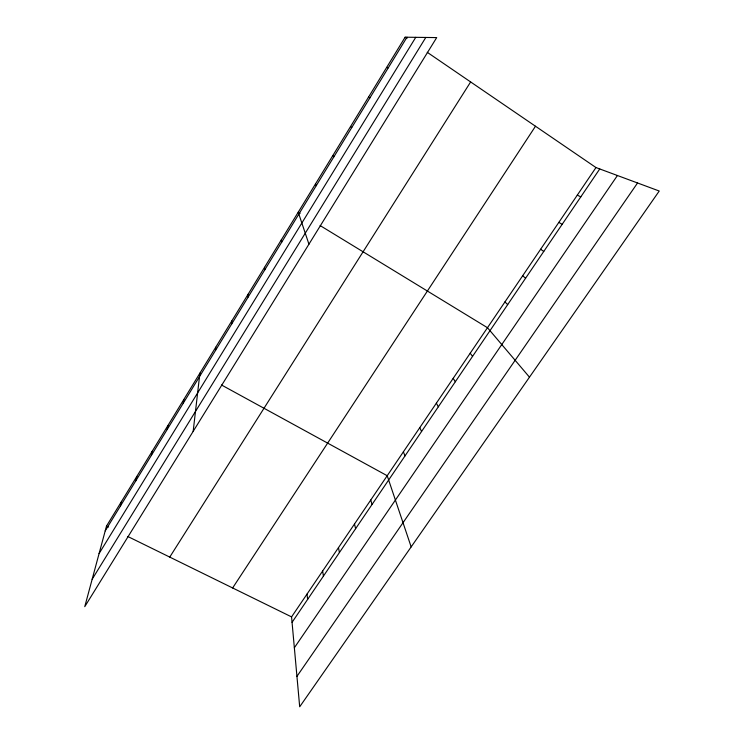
<?xml version="1.0" encoding="UTF-8"?>
<svg xmlns="http://www.w3.org/2000/svg" width="744" height="744" viewBox="0 0 744 744"><rect width="100%" height="100%" fill="white"/><g stroke="black" fill="none" stroke-linecap="round" stroke-linejoin="round"><path stroke-width="1.12" d="M231.71 323.938L231.784 320.962M215.5 350.471L215.732 347.234M193.17 431.381L199.904 373.163M183.238 403.239L183.805 399.519M167.205 429.465L167.93 425.503M151.385 455.337L152.26 451.152M135.789 480.866L136.812 476.448M120.398 506.041L121.56 501.409M106.513 526.045L84.76 606.676L436.709 37.591L405.127 37.2L106.513 526.045L108.55 527.04M105.211 530.891L406.987 37.219M99.082 553.573L415.757 37.33M92.163 579.232L425.801 37.451M169.753 557.089L470.636 81.952M232.63 587.965L535.485 126.238M291.564 616.897L595.981 167.558L659.24 191.022L299.692 706.8L291.564 616.897L127.847 536.517M292.057 622.337L599.748 168.953M294.354 647.764L617.427 175.51M296.94 676.361L637.552 182.978M386.666 67.416L388.303 67.778M577.288 195.161L580.822 196.835M368.466 97.204L369.898 97.892M221.526 385.011L387.206 475.723L411.162 546.896M558.837 222.391L562.166 224.335M300.13 213.361L298.223 212.198L308.937 244.19M320.125 225.562L487.478 327.723L529.477 377.171M405.127 37.2L406.968 38.456M427.251 52.312L595.981 167.558M540.637 249.249L543.752 251.463M350.536 126.564L351.754 127.568M522.688 275.754L525.59 278.219M504.962 301.906L507.678 304.622M332.856 155.515L333.87 156.817M470.217 353.195L472.542 356.385M453.189 378.333L455.328 381.756M436.375 403.155L438.337 406.801M315.419 184.056L316.247 185.665M419.774 427.651L421.56 431.52M403.388 451.841L404.996 455.914M370.754 500.014L372.028 504.506M354.507 523.99L355.613 528.686M281.269 239.949L281.725 242.135M338.474 547.658L339.422 552.55M322.636 571.029L323.426 576.116M307.002 594.112L307.644 599.376M264.548 267.329L264.817 269.784M248.059 294.326L248.152 297.051"/></g></svg>
